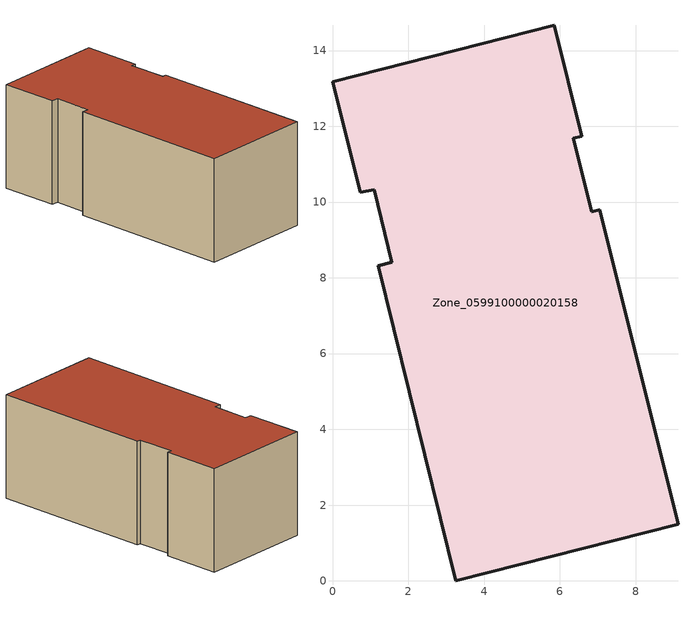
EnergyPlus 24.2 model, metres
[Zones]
Zone_0599100000020158
 floor ground (C_G): 9.12,1.49 3.26,0 1.21,8.32 1.57,8.41 1.1,10.32 0.73,10.26 0,13.18 5.85,14.67 6.58,11.73 6.36,11.68 6.84,9.75 7.06,9.8 z0
 wall outside (C_F): 7.06,9.8 6.84,9.75 6.36,11.68 6.58,11.73 5.85,14.67 0,13.18 0.73,10.26 1.1,10.32 1.57,8.41 1.21,8.32 3.26,0 9.12,1.49 7.06,9.8 z0:5.47
 roof outside (C_R): 1.21,8.32 3.26,0 9.12,1.49 7.06,9.8 6.84,9.75 6.36,11.68 6.58,11.73 5.85,14.67 0,13.18 0.73,10.26 1.1,10.32 1.57,8.41 z5.47
[BUILDING]
Pand.0599100000020158: North Axis=0; Terrain=City; Loads Convergence Tolerance Value=0.04; Temperature Convergence Tolerance Value=0.4; Solar Distribution=FullExterior; Maximum Number of Warmup Days=25; Minimum Number of Warmup Days=1
[Site:Location]
Rotterdam.The.Hague.AP_ZH_NLD Design_Conditions: Latitude=51.96; Longitude=4.45; Time Zone=1; Elevation=-4.5
[SITE:GROUNDTEMPERATURE:BUILDINGSURFACE]
18, 18, 18, 18, 18, 18, 18, 18, 18, 18, 18, 18
[MATERIAL] Thermal Absorptance=0.9; Solar Absorptance=0.7; Visible Absorptance=0.7
Name | Roughness | Thickness | Conductivity | Density | Specific Heat
G.D.1965 | MediumSmooth | 0.15 | 1 | 540 | 1210
F.D.1965 | Rough | 0.3 | 0.857143 | 1920 | 840
R.D.1965 | MediumRough | 0.2 | 0.08 | 1500 | 1000
[CONSTRUCTION]
C_G: G.D.1965
C_F: F.D.1965
C_R: R.D.1965
[ZONE]
Zone_0599100000020158: Type=1; Multiplier=1; Ceiling Height=Autocalculate; Volume=Autocalculate; Floor Area=autocalculate; Part of Total Floor Area=Yes
[ZONEINFILTRATION:DESIGNFLOWRATE]
Infil_Zone_0599100000020158: Zone or ZoneList or Space or SpaceList=Zone_0599100000020158; Schedule=AlwaysOn; Design Flow Rate Calculation Method=Flow/Area; Flow Rate per Floor Area=0.0042; Constant Term Coefficient=1; Temperature Term Coefficient=0; Velocity Term Coefficient=0; Velocity Squared Term Coefficient=0
[HVACTEMPLATE:ZONE:IDEALLOADSAIRSYSTEM]
Zone_0599100000020158: Maximum Heating Supply Air Temperature=50; Minimum Cooling Supply Air Temperature=13; Maximum Heating Supply Air Humidity Ratio=0.0156; Minimum Cooling Supply Air Humidity Ratio=0.0077; Heating Limit=NoLimit; Cooling Limit=NoLimit; Dehumidification Control Type=ConstantSensibleHeatRatio; Cooling Sensible Heat Ratio=0.7; Dehumidification Setpoint=60; Humidification Control Type=None; Humidification Setpoint=30; Outdoor Air Method=None; Outdoor Air Flow Rate per Person=0.00944; Outdoor Air Flow Rate per Zone Floor Area=0; Outdoor Air Flow Rate per Zone=0; Demand Controlled Ventilation Type=None; Outdoor Air Economizer Type=NoEconomizer; Heat Recovery Type=None; Sensible Heat Recovery Effectiveness=0.7; Latent Heat Recovery Effectiveness=0.65
[ZONECONTROL:THERMOSTAT]
ThermostatControl_Zone_0599100000020158: Zone or ZoneList=Zone_0599100000020158; Control Type Schedule=DualSetpointControlType; Control 1=Thermostat_Zone_0599100000020158; Temperature Difference Between Cutout And Setpoint=0
[THERMOSTATSETPOINT:DUALSETPOINT]
Thermostat_Zone_0599100000020158: Heating Setpoint Temperature Schedule=HeatingSetpoint_Zone_0599100000020158; Cooling Setpoint Temperature Schedule=CoolingSetpoint_Zone_0599100000020158
[SCHEDULE:COMPACT]
HeatingSetpoint_Zone_0599100000020158: Through: 12/31, For: AllDays, Until: 24:00, 21
CoolingSetpoint_Zone_0599100000020158: Through: 12/31, For: AllDays, Until: 24:00, 24
DualSetpointControlType: Through: 12/31, For: AllDays, Until: 24:00, 4
AlwaysOn: Through: 12/31, For: AllDays, Until: 24:00, 1
